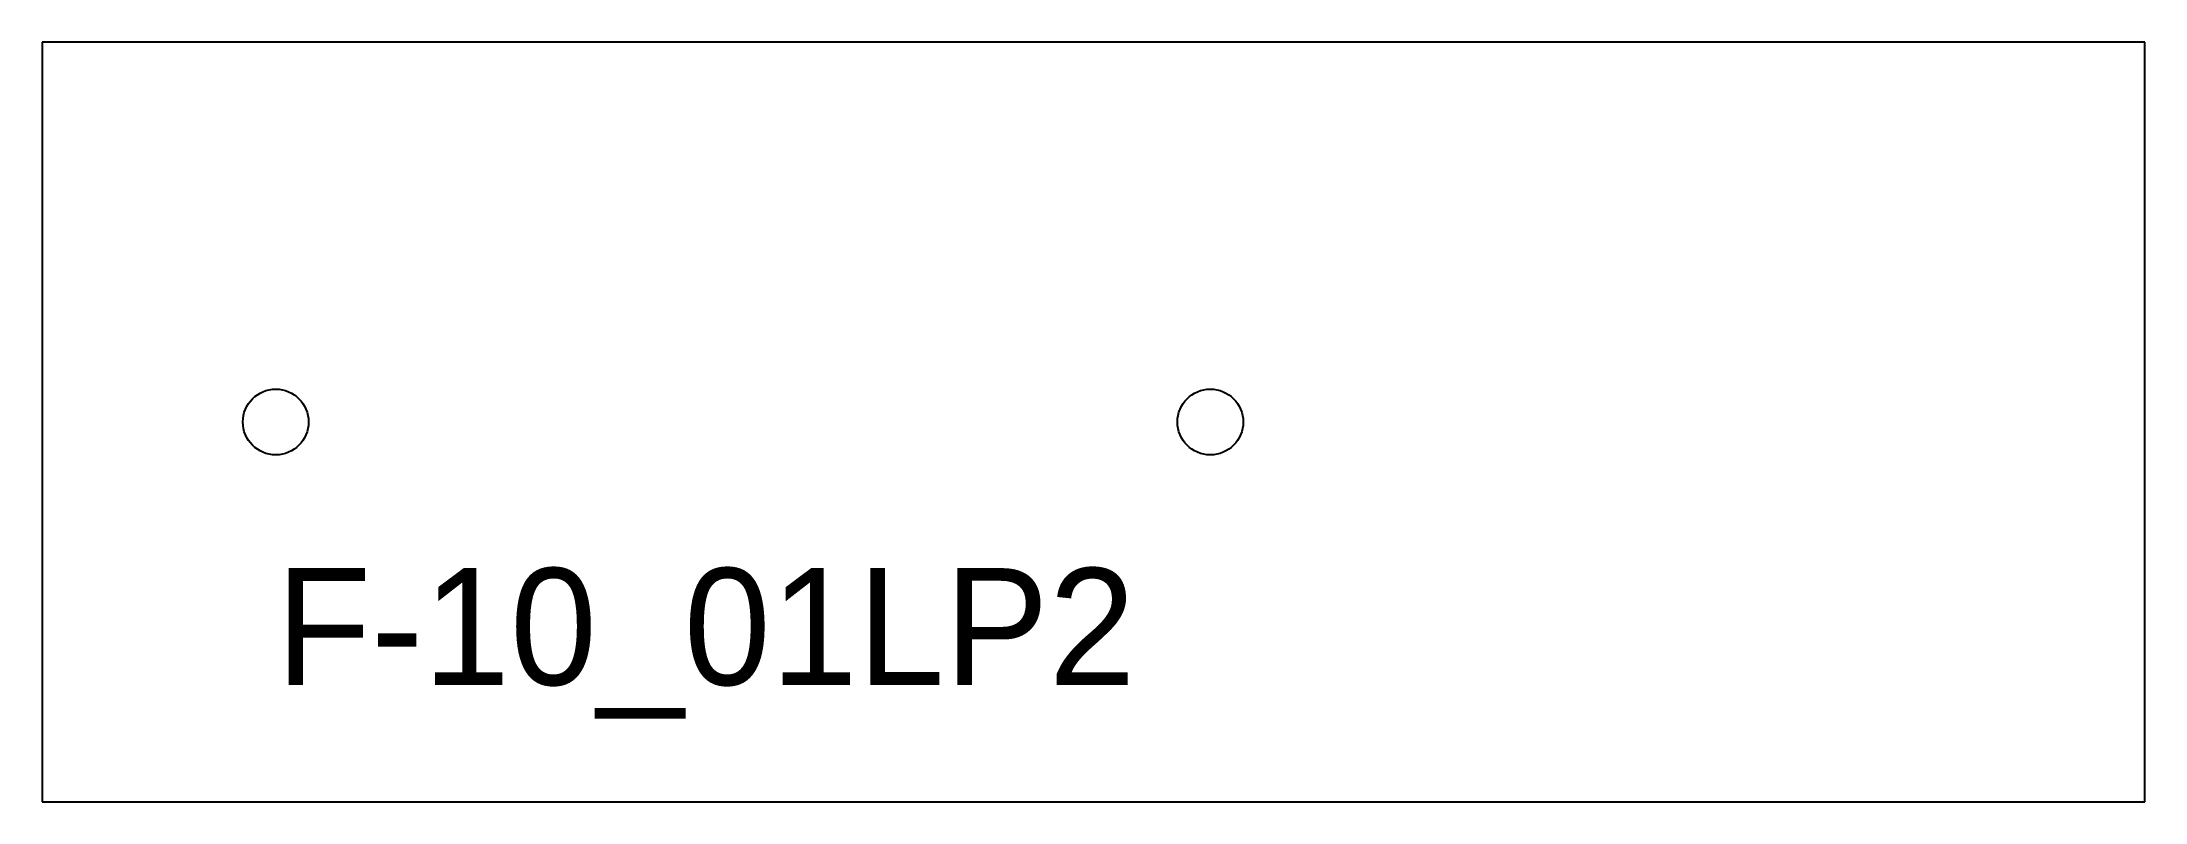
# Model space of a CAD drawing. Extents: x 0 to 18, y 0 to 6.5.
import ezdxf

# ---------------------------------------------------------------- set-up
doc = ezdxf.new("R2010")
doc.units = 0
doc.header["$MEASUREMENT"] = 0
doc.layers.add('BURN', color=1, linetype='CONTINUOUS')
doc.layers.add('SCRIBE', color=1, linetype='CONTINUOUS')

msp = doc.modelspace()

# ---------------------------------------------------------------- linework, layer by layer
at = {"layer": 'BURN'}
for p, q in [((18, 6.499999), (0, 6.499999)), ((0, 6.499999), (0, 0)), ((18, 0), (18, 6.499999)), ((0, 0), (18, 0))]:
    msp.add_line(p, q, dxfattribs=at)
for centre in [(2, 3.25), (10, 3.25)]:
    msp.add_circle(centre, 0.28125, dxfattribs=at)

# ---------------------------------------------------------------- texts
at = {"layer": 'SCRIBE'}
msp.add_text('F-10_01LP2', height=1, dxfattribs=at).set_placement((2, 1))

doc.saveas('drawing.dxf')
